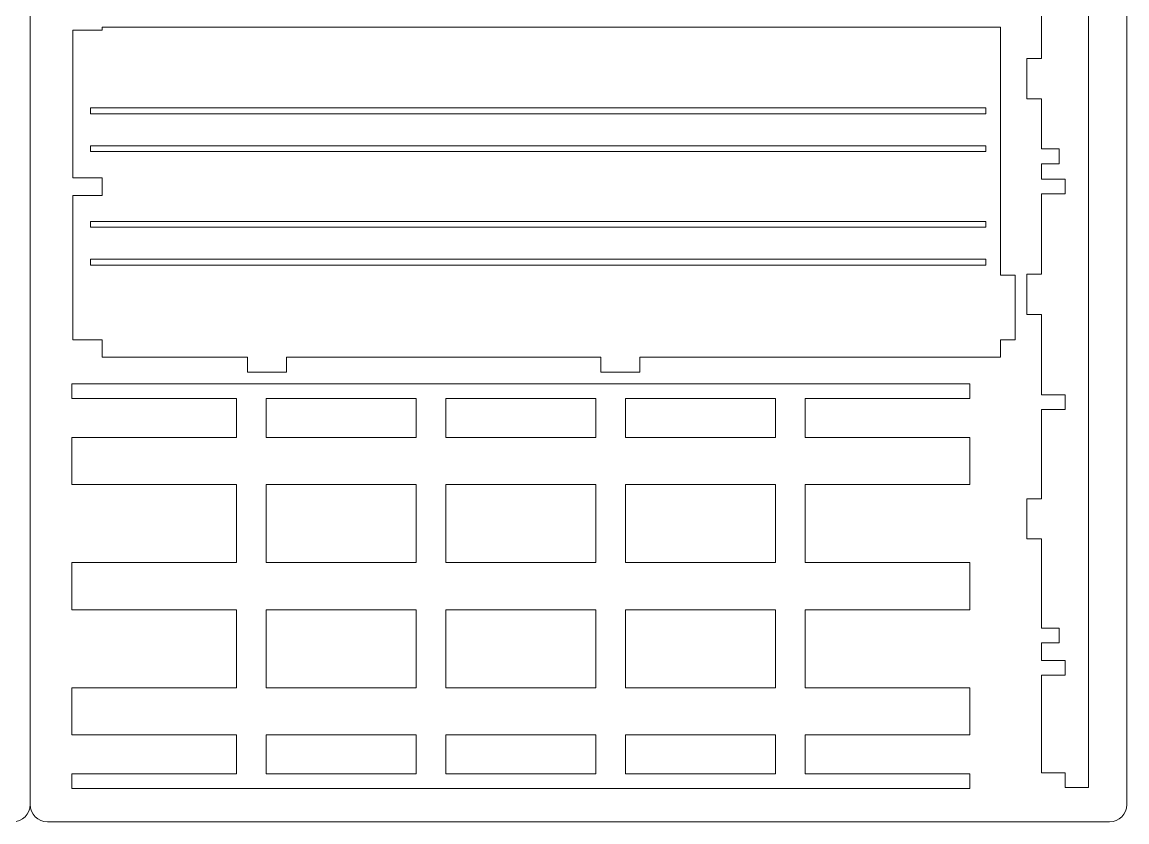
# Model space of a CAD drawing. Header units: centimetres. Extents: x -47.2 to 47.8, y -16.6 to 12.4.
# Drawn here: x 28.65 to 47.79, y -16.6 to -2.73 of the extents above; entities that cross this region are included whole.
import ezdxf

# ---------------------------------------------------------------- set-up
doc = ezdxf.new("R2010")
doc.units = ezdxf.units.CM
doc.header["$MEASUREMENT"] = 0
doc.layers.add('Camada 1', color=7, linetype='Continuous')

msp = doc.modelspace()

# ---------------------------------------------------------------- linework, layer by layer
at = {"layer": 'Camada 1', "color": 6, "lineweight": 9}
for points in [[(10.08972, 12.40298), (10.08972, 12.40298), (28.48972, 12.40298), (28.48972, 12.40298), (28.48972, 12.40298), (28.65472, 12.40298), (28.78972, 12.26798), (28.78972, 12.10298), (28.78972, 12.10298), (28.78972, 12.10298), (28.78972, -16.29702), (28.78972, -16.29702), (28.78972, -16.29702), (28.78972, -16.46202), (28.65472, -16.59702), (28.48972, -16.59702), (28.48972, -16.59702), (28.48972, -16.59702), (10.08972, -16.59702), (10.08972, -16.59702), (10.08972, -16.59702), (9.92472, -16.59702), (9.78972, -16.46202), (9.78972, -16.29702), (9.78972, -16.29702), (9.78972, -16.29702), (9.78972, 12.10298), (9.78972, 12.10298), (9.78972, 12.10298), (9.78972, 12.26798), (9.92472, 12.40298), (10.08972, 12.40298)], [(29.08972, 12.40298), (29.08972, 12.40298), (47.48972, 12.40298), (47.48972, 12.40298), (47.48972, 12.40298), (47.65472, 12.40298), (47.78972, 12.26798), (47.78972, 12.10298), (47.78972, 12.10298), (47.78972, 12.10298), (47.78972, -16.29702), (47.78972, -16.29702), (47.78972, -16.29702), (47.78972, -16.46202), (47.65472, -16.59702), (47.48972, -16.59702), (47.48972, -16.59702), (47.48972, -16.59702), (29.08972, -16.59702), (29.08972, -16.59702), (29.08972, -16.59702), (28.92472, -16.59702), (28.78972, -16.46202), (28.78972, -16.29702), (28.78972, -16.29702), (28.78972, -16.29702), (28.78972, 12.10298), (28.78972, 12.10298), (28.78972, 12.10298), (28.78972, 12.26798), (28.92472, 12.40298), (29.08972, 12.40298)]]:
    msp.add_open_spline(points, degree=3, knots=[0, 0, 0, 0, 0.11111111, 0.11111111, 0.11111111, 0.11111111, 0.22222222, 0.22222222, 0.22222222, 0.22222222, 0.33333333, 0.33333333, 0.33333333, 0.33333333, 0.44444444, 0.44444444, 0.44444444, 0.44444444, 0.55555556, 0.55555556, 0.55555556, 0.55555556, 0.66666667, 0.66666667, 0.66666667, 0.66666667, 0.77777778, 0.77777778, 0.77777778, 0.77777778, 1, 1, 1, 1], dxfattribs=at)
at = {"layer": 'Camada 1', "color": 250, "lineweight": 9}
for points, knots in [([(46.30968, -4.9334), (46.30968, -4.9334), (46.30968, -4.06189), (46.30968, -4.06189), (46.30968, -4.06189), (46.30968, -4.06189), (46.05466, -4.06189), (46.05466, -4.06189), (46.05466, -4.06189), (46.05466, -4.06189), (46.05466, -3.36483), (46.05466, -3.36483), (46.05466, -3.36483), (46.05466, -3.36483), (46.30968, -3.36483), (46.30968, -3.36483), (46.30968, -3.36483), (46.30968, -3.36483), (46.30968, -1.9707), (46.30968, -1.9707), (46.30968, -1.9707), (46.30968, -1.9707), (46.71772, -1.9707), (46.71772, -1.9707), (46.71772, -1.9707), (46.71772, -1.9707), (46.71772, -1.71568), (46.71772, -1.71568), (46.71772, -1.71568), (46.71772, -1.71568), (46.30968, -1.71568), (46.30968, -1.71568), (46.30968, -1.71568), (46.30968, -1.71568), (46.30968, 0.5794), (46.30968, 0.5794), (46.30968, 0.5794), (46.30968, 0.5794), (47.12576, 0.5794), (47.12576, 0.5794), (47.12576, 0.5794), (47.12576, 0.5794), (47.12576, -16.00143), (47.12576, -16.00143), (47.12576, -16.00143), (47.12576, -16.00143), (46.71772, -16.00143), (46.71772, -16.00143), (46.71772, -16.00143), (46.71772, -16.00143), (46.71772, -15.7464), (46.71772, -15.7464), (46.71772, -15.7464), (46.71772, -15.7464), (46.30968, -15.7464), (46.30968, -15.7464), (46.30968, -15.7464), (46.30968, -15.7464), (46.30968, -14.05305), (46.30968, -14.05305), (46.30968, -14.05305), (46.30968, -14.05305), (46.71772, -14.05305), (46.71772, -14.05305), (46.71772, -14.05305), (46.71772, -14.05305), (46.71772, -13.79802), (46.71772, -13.79802), (46.71772, -13.79802), (46.71772, -13.79802), (46.30968, -13.79802), (46.30968, -13.79802), (46.30968, -13.79802), (46.30968, -13.79802), (46.30968, -13.492), (46.30968, -13.492), (46.30968, -13.492), (46.30968, -13.492), (46.61571, -13.492), (46.61571, -13.492), (46.61571, -13.492), (46.61571, -13.492), (46.61571, -13.23696), (46.61571, -13.23696), (46.61571, -13.23696), (46.61571, -13.23696), (46.30968, -13.23696), (46.30968, -13.23696), (46.30968, -13.23696), (46.30968, -13.23696), (46.30968, -11.69271), (46.30968, -11.69271), (46.30968, -11.69271), (46.30968, -11.69271), (46.05466, -11.69271), (46.05466, -11.69271), (46.05466, -11.69271), (46.05466, -11.69271), (46.05466, -10.99565), (46.05466, -10.99565), (46.05466, -10.99565), (46.05466, -10.99565), (46.30968, -10.99565), (46.30968, -10.99565), (46.30968, -10.99565), (46.30968, -10.99565), (46.30968, -9.45139), (46.30968, -9.45139), (46.30968, -9.45139), (46.30968, -9.45139), (46.71772, -9.45139), (46.71772, -9.45139), (46.71772, -9.45139), (46.71772, -9.45139), (46.71772, -9.19636), (46.71772, -9.19636), (46.71772, -9.19636), (46.71772, -9.19636), (46.30968, -9.19636), (46.30968, -9.19636), (46.30968, -9.19636), (46.30968, -9.19636), (46.30968, -7.80224), (46.30968, -7.80224), (46.30968, -7.80224), (46.30968, -7.80224), (46.05466, -7.80224), (46.05466, -7.80224), (46.05466, -7.80224), (46.05466, -7.80224), (46.05466, -7.10517), (46.05466, -7.10517), (46.05466, -7.10517), (46.05466, -7.10517), (46.30968, -7.10517), (46.30968, -7.10517), (46.30968, -7.10517), (46.30968, -7.10517), (46.30968, -5.71105), (46.30968, -5.71105), (46.30968, -5.71105), (46.30968, -5.71105), (46.71772, -5.71105), (46.71772, -5.71105), (46.71772, -5.71105), (46.71772, -5.71105), (46.71772, -5.45602), (46.71772, -5.45602), (46.71772, -5.45602), (46.71772, -5.45602), (46.30968, -5.45602), (46.30968, -5.45602), (46.30968, -5.45602), (46.30968, -5.45602), (46.30968, -5.18843), (46.30968, -5.18843), (46.30968, -5.18843), (46.30968, -5.18843), (46.61571, -5.18843), (46.61571, -5.18843), (46.61571, -5.18843), (46.61571, -5.18843), (46.61571, -4.9334), (46.61571, -4.9334), (46.61571, -4.9334), (46.61571, -4.9334), (46.30968, -4.9334), (46.30968, -4.9334)], [0, 0, 0, 0, 0.02325581, 0.02325581, 0.02325581, 0.02325581, 0.04651163, 0.04651163, 0.04651163, 0.04651163, 0.06976744, 0.06976744, 0.06976744, 0.06976744, 0.09302326, 0.09302326, 0.09302326, 0.09302326, 0.11627907, 0.11627907, 0.11627907, 0.11627907, 0.13953488, 0.13953488, 0.13953488, 0.13953488, 0.1627907, 0.1627907, 0.1627907, 0.1627907, 0.18604651, 0.18604651, 0.18604651, 0.18604651, 0.20930233, 0.20930233, 0.20930233, 0.20930233, 0.23255814, 0.23255814, 0.23255814, 0.23255814, 0.25581395, 0.25581395, 0.25581395, 0.25581395, 0.27906977, 0.27906977, 0.27906977, 0.27906977, 0.30232558, 0.30232558, 0.30232558, 0.30232558, 0.3255814, 0.3255814, 0.3255814, 0.3255814, 0.34883721, 0.34883721, 0.34883721, 0.34883721, 0.37209302, 0.37209302, 0.37209302, 0.37209302, 0.39534884, 0.39534884, 0.39534884, 0.39534884, 0.41860465, 0.41860465, 0.41860465, 0.41860465, 0.44186047, 0.44186047, 0.44186047, 0.44186047, 0.46511628, 0.46511628, 0.46511628, 0.46511628, 0.48837209, 0.48837209, 0.48837209, 0.48837209, 0.51162791, 0.51162791, 0.51162791, 0.51162791, 0.53488372, 0.53488372, 0.53488372, 0.53488372, 0.55813953, 0.55813953, 0.55813953, 0.55813953, 0.58139535, 0.58139535, 0.58139535, 0.58139535, 0.60465116, 0.60465116, 0.60465116, 0.60465116, 0.62790698, 0.62790698, 0.62790698, 0.62790698, 0.65116279, 0.65116279, 0.65116279, 0.65116279, 0.6744186, 0.6744186, 0.6744186, 0.6744186, 0.69767442, 0.69767442, 0.69767442, 0.69767442, 0.72093023, 0.72093023, 0.72093023, 0.72093023, 0.74418605, 0.74418605, 0.74418605, 0.74418605, 0.76744186, 0.76744186, 0.76744186, 0.76744186, 0.79069767, 0.79069767, 0.79069767, 0.79069767, 0.81395349, 0.81395349, 0.81395349, 0.81395349, 0.8372093, 0.8372093, 0.8372093, 0.8372093, 0.86046512, 0.86046512, 0.86046512, 0.86046512, 0.88372093, 0.88372093, 0.88372093, 0.88372093, 0.90697674, 0.90697674, 0.90697674, 0.90697674, 0.93023256, 0.93023256, 0.93023256, 0.93023256, 0.95348837, 0.95348837, 0.95348837, 0.95348837, 1, 1, 1, 1]), ([(29.52731, -8.24027), (29.52731, -8.24027), (29.52731, -5.73782), (29.52731, -5.73782), (29.52731, -5.73782), (29.52731, -5.73782), (30.03736, -5.73782), (30.03736, -5.73782), (30.03736, -5.73782), (30.03736, -5.73782), (30.03736, -5.43179), (30.03736, -5.43179), (30.03736, -5.43179), (30.03736, -5.43179), (29.52731, -5.43179), (29.52731, -5.43179), (29.52731, -5.43179), (29.52731, -5.43179), (29.52731, -2.87323), (29.52731, -2.87323), (29.52731, -2.87323), (29.52731, -2.87323), (30.03736, -2.87323), (30.03736, -2.87323), (30.03736, -2.87323), (30.03736, -2.87323), (30.03736, -2.82223), (30.03736, -2.82223), (30.03736, -2.82223), (30.03736, -2.82223), (45.5981, -2.82223), (45.5981, -2.82223), (45.5981, -2.82223), (45.5981, -2.82223), (45.5981, -7.11817), (45.5981, -7.11817), (45.5981, -7.11817), (45.5981, -7.11817), (45.85311, -7.11817), (45.85311, -7.11817), (45.85311, -7.11817), (45.85311, -7.11817), (45.85311, -8.24027), (45.85311, -8.24027), (45.85311, -8.24027), (45.85311, -8.24027), (45.5981, -8.24027), (45.5981, -8.24027), (45.5981, -8.24027), (45.5981, -8.24027), (45.5981, -8.54479), (45.5981, -8.54479), (45.5981, -8.54479), (45.5981, -8.54479), (39.35422, -8.54479), (39.35422, -8.54479), (39.35422, -8.54479), (39.35422, -8.54479), (39.35422, -8.79981), (39.35422, -8.79981), (39.35422, -8.79981), (39.35422, -8.79981), (38.67415, -8.79981), (38.67415, -8.79981), (38.67415, -8.79981), (38.67415, -8.79981), (38.67415, -8.54479), (38.67415, -8.54479), (38.67415, -8.54479), (38.67415, -8.54479), (33.23365, -8.54479), (33.23365, -8.54479), (33.23365, -8.54479), (33.23365, -8.54479), (33.23365, -8.79981), (33.23365, -8.79981), (33.23365, -8.79981), (33.23365, -8.79981), (32.55359, -8.79981), (32.55359, -8.79981), (32.55359, -8.79981), (32.55359, -8.79981), (32.55359, -8.54479), (32.55359, -8.54479), (32.55359, -8.54479), (32.55359, -8.54479), (30.03736, -8.54479), (30.03736, -8.54479), (30.03736, -8.54479), (30.03736, -8.54479), (30.03736, -8.24027), (30.03736, -8.24027), (30.03736, -8.24027), (30.03736, -8.24027), (29.52731, -8.24027), (29.52731, -8.24027)], [0, 0, 0, 0, 0.04, 0.04, 0.04, 0.04, 0.08, 0.08, 0.08, 0.08, 0.12, 0.12, 0.12, 0.12, 0.16, 0.16, 0.16, 0.16, 0.2, 0.2, 0.2, 0.2, 0.24, 0.24, 0.24, 0.24, 0.28, 0.28, 0.28, 0.28, 0.32, 0.32, 0.32, 0.32, 0.36, 0.36, 0.36, 0.36, 0.4, 0.4, 0.4, 0.4, 0.44, 0.44, 0.44, 0.44, 0.48, 0.48, 0.48, 0.48, 0.52, 0.52, 0.52, 0.52, 0.56, 0.56, 0.56, 0.56, 0.6, 0.6, 0.6, 0.6, 0.64, 0.64, 0.64, 0.64, 0.68, 0.68, 0.68, 0.68, 0.72, 0.72, 0.72, 0.72, 0.76, 0.76, 0.76, 0.76, 0.8, 0.8, 0.8, 0.8, 0.84, 0.84, 0.84, 0.84, 0.88, 0.88, 0.88, 0.88, 0.92, 0.92, 0.92, 0.92, 1, 1, 1, 1]), ([(42.21346, -15.0888), (42.21346, -15.0888), (45.07058, -15.0888), (45.07058, -15.0888), (45.07058, -15.0888), (45.07058, -15.0888), (45.07058, -14.27273), (45.07058, -14.27273), (45.07058, -14.27273), (45.07058, -14.27273), (42.21346, -14.27273), (42.21346, -14.27273), (42.21346, -14.27273), (42.21346, -14.27273), (42.21346, -12.91905), (42.21346, -12.91905), (42.21346, -12.91905), (42.21346, -12.91905), (45.07058, -12.91905), (45.07058, -12.91905), (45.07058, -12.91905), (45.07058, -12.91905), (45.07058, -12.10297), (45.07058, -12.10297), (45.07058, -12.10297), (45.07058, -12.10297), (42.21346, -12.10297), (42.21346, -12.10297), (42.21346, -12.10297), (42.21346, -12.10297), (42.21346, -10.7493), (42.21346, -10.7493), (42.21346, -10.7493), (42.21346, -10.7493), (45.07058, -10.7493), (45.07058, -10.7493), (45.07058, -10.7493), (45.07058, -10.7493), (45.07058, -9.93323), (45.07058, -9.93323), (45.07058, -9.93323), (45.07058, -9.93323), (42.21346, -9.93323), (42.21346, -9.93323), (42.21346, -9.93323), (42.21346, -9.93323), (42.21346, -9.25639), (42.21346, -9.25639), (42.21346, -9.25639), (42.21346, -9.25639), (45.07058, -9.25639), (45.07058, -9.25639), (45.07058, -9.25639), (45.07058, -9.25639), (45.07058, -9.00137), (45.07058, -9.00137), (45.07058, -9.00137), (45.07058, -9.00137), (29.50984, -9.00137), (29.50984, -9.00137), (29.50984, -9.00137), (29.50984, -9.00137), (29.50984, -9.25639), (29.50984, -9.25639), (29.50984, -9.25639), (29.50984, -9.25639), (32.36697, -9.25639), (32.36697, -9.25639), (32.36697, -9.25639), (32.36697, -9.25639), (32.36697, -9.93323), (32.36697, -9.93323), (32.36697, -9.93323), (32.36697, -9.93323), (29.50984, -9.93323), (29.50984, -9.93323), (29.50984, -9.93323), (29.50984, -9.93323), (29.50984, -10.7493), (29.50984, -10.7493), (29.50984, -10.7493), (29.50984, -10.7493), (32.36697, -10.7493), (32.36697, -10.7493), (32.36697, -10.7493), (32.36697, -10.7493), (32.36697, -12.10297), (32.36697, -12.10297), (32.36697, -12.10297), (32.36697, -12.10297), (29.50984, -12.10297), (29.50984, -12.10297), (29.50984, -12.10297), (29.50984, -12.10297), (29.50984, -12.91905), (29.50984, -12.91905), (29.50984, -12.91905), (29.50984, -12.91905), (32.36697, -12.91905), (32.36697, -12.91905), (32.36697, -12.91905), (32.36697, -12.91905), (32.36697, -14.27273), (32.36697, -14.27273), (32.36697, -14.27273), (32.36697, -14.27273), (29.50984, -14.27273), (29.50984, -14.27273), (29.50984, -14.27273), (29.50984, -14.27273), (29.50984, -15.0888), (29.50984, -15.0888), (29.50984, -15.0888), (29.50984, -15.0888), (32.36697, -15.0888), (32.36697, -15.0888), (32.36697, -15.0888), (32.36697, -15.0888), (32.36697, -15.76564), (32.36697, -15.76564), (32.36697, -15.76564), (32.36697, -15.76564), (29.50984, -15.76564), (29.50984, -15.76564), (29.50984, -15.76564), (29.50984, -15.76564), (29.50984, -16.02066), (29.50984, -16.02066), (29.50984, -16.02066), (29.50984, -16.02066), (45.07058, -16.02066), (45.07058, -16.02066), (45.07058, -16.02066), (45.07058, -16.02066), (45.07058, -15.76564), (45.07058, -15.76564), (45.07058, -15.76564), (45.07058, -15.76564), (42.21346, -15.76564), (42.21346, -15.76564), (42.21346, -15.76564), (42.21346, -15.76564), (42.21346, -15.0888), (42.21346, -15.0888)], [0, 0, 0, 0, 0.02702703, 0.02702703, 0.02702703, 0.02702703, 0.05405405, 0.05405405, 0.05405405, 0.05405405, 0.08108108, 0.08108108, 0.08108108, 0.08108108, 0.10810811, 0.10810811, 0.10810811, 0.10810811, 0.13513514, 0.13513514, 0.13513514, 0.13513514, 0.16216216, 0.16216216, 0.16216216, 0.16216216, 0.18918919, 0.18918919, 0.18918919, 0.18918919, 0.21621622, 0.21621622, 0.21621622, 0.21621622, 0.24324324, 0.24324324, 0.24324324, 0.24324324, 0.27027027, 0.27027027, 0.27027027, 0.27027027, 0.2972973, 0.2972973, 0.2972973, 0.2972973, 0.32432432, 0.32432432, 0.32432432, 0.32432432, 0.35135135, 0.35135135, 0.35135135, 0.35135135, 0.37837838, 0.37837838, 0.37837838, 0.37837838, 0.40540541, 0.40540541, 0.40540541, 0.40540541, 0.43243243, 0.43243243, 0.43243243, 0.43243243, 0.45945946, 0.45945946, 0.45945946, 0.45945946, 0.48648649, 0.48648649, 0.48648649, 0.48648649, 0.51351351, 0.51351351, 0.51351351, 0.51351351, 0.54054054, 0.54054054, 0.54054054, 0.54054054, 0.56756757, 0.56756757, 0.56756757, 0.56756757, 0.59459459, 0.59459459, 0.59459459, 0.59459459, 0.62162162, 0.62162162, 0.62162162, 0.62162162, 0.64864865, 0.64864865, 0.64864865, 0.64864865, 0.67567568, 0.67567568, 0.67567568, 0.67567568, 0.7027027, 0.7027027, 0.7027027, 0.7027027, 0.72972973, 0.72972973, 0.72972973, 0.72972973, 0.75675676, 0.75675676, 0.75675676, 0.75675676, 0.78378378, 0.78378378, 0.78378378, 0.78378378, 0.81081081, 0.81081081, 0.81081081, 0.81081081, 0.83783784, 0.83783784, 0.83783784, 0.83783784, 0.86486486, 0.86486486, 0.86486486, 0.86486486, 0.89189189, 0.89189189, 0.89189189, 0.89189189, 0.91891892, 0.91891892, 0.91891892, 0.91891892, 0.94594595, 0.94594595, 0.94594595, 0.94594595, 1, 1, 1, 1])]:
    msp.add_open_spline(points, degree=3, knots=knots, dxfattribs=at)
at = {"layer": 'Camada 1', "color": 114, "lineweight": 9}
for points in [[(29.83334, -4.22253), (29.83334, -4.22253), (45.34307, -4.22253), (45.34307, -4.22253), (45.34307, -4.22253), (45.34307, -4.22253), (45.34307, -4.32454), (45.34307, -4.32454), (45.34307, -4.32454), (45.34307, -4.32454), (29.83334, -4.32454), (29.83334, -4.32454), (29.83334, -4.32454), (29.83334, -4.32454), (29.83334, -4.22253), (29.83334, -4.22253)], [(29.83334, -4.87816), (29.83334, -4.87816), (45.34307, -4.87816), (45.34307, -4.87816), (45.34307, -4.87816), (45.34307, -4.87816), (45.34307, -4.98017), (45.34307, -4.98017), (45.34307, -4.98017), (45.34307, -4.98017), (29.83334, -4.98017), (29.83334, -4.98017), (29.83334, -4.98017), (29.83334, -4.98017), (29.83334, -4.87816), (29.83334, -4.87816)], [(29.83334, -6.18943), (29.83334, -6.18943), (45.34307, -6.18943), (45.34307, -6.18943), (45.34307, -6.18943), (45.34307, -6.18943), (45.34307, -6.29144), (45.34307, -6.29144), (45.34307, -6.29144), (45.34307, -6.29144), (29.83334, -6.29144), (29.83334, -6.29144), (29.83334, -6.29144), (29.83334, -6.29144), (29.83334, -6.18943), (29.83334, -6.18943)], [(29.83334, -6.94708), (29.83334, -6.94708), (45.34307, -6.94708), (45.34307, -6.94708), (45.34307, -6.94708), (45.34307, -6.94708), (45.34307, -6.84507), (45.34307, -6.84507), (45.34307, -6.84507), (45.34307, -6.84507), (29.83334, -6.84507), (29.83334, -6.84507), (29.83334, -6.84507), (29.83334, -6.84507), (29.83334, -6.94708), (29.83334, -6.94708)], [(35.47912, -9.25639), (35.47912, -9.25639), (35.47912, -9.93323), (35.47912, -9.93323), (35.47912, -9.93323), (35.47912, -9.93323), (32.87702, -9.93323), (32.87702, -9.93323), (32.87702, -9.93323), (32.87702, -9.93323), (32.87702, -9.25639), (32.87702, -9.25639), (32.87702, -9.25639), (32.87702, -9.25639), (35.47912, -9.25639), (35.47912, -9.25639)], [(38.59126, -9.25639), (38.59126, -9.25639), (38.59126, -9.93323), (38.59126, -9.93323), (38.59126, -9.93323), (38.59126, -9.93323), (35.98916, -9.93323), (35.98916, -9.93323), (35.98916, -9.93323), (35.98916, -9.93323), (35.98916, -9.25639), (35.98916, -9.25639), (35.98916, -9.25639), (35.98916, -9.25639), (38.59126, -9.25639), (38.59126, -9.25639)], [(41.70341, -9.25639), (41.70341, -9.25639), (41.70341, -9.93323), (41.70341, -9.93323), (41.70341, -9.93323), (41.70341, -9.93323), (39.10131, -9.93323), (39.10131, -9.93323), (39.10131, -9.93323), (39.10131, -9.93323), (39.10131, -9.25639), (39.10131, -9.25639), (39.10131, -9.25639), (39.10131, -9.25639), (41.70341, -9.25639), (41.70341, -9.25639)], [(35.47912, -12.10297), (35.47912, -12.10297), (32.87702, -12.10297), (32.87702, -12.10297), (32.87702, -12.10297), (32.87702, -12.10297), (32.87702, -10.7493), (32.87702, -10.7493), (32.87702, -10.7493), (32.87702, -10.7493), (35.47912, -10.7493), (35.47912, -10.7493), (35.47912, -10.7493), (35.47912, -10.7493), (35.47912, -12.10297), (35.47912, -12.10297)], [(35.98916, -12.10297), (35.98916, -12.10297), (35.98916, -10.7493), (35.98916, -10.7493), (35.98916, -10.7493), (35.98916, -10.7493), (38.59126, -10.7493), (38.59126, -10.7493), (38.59126, -10.7493), (38.59126, -10.7493), (38.59126, -12.10297), (38.59126, -12.10297), (38.59126, -12.10297), (38.59126, -12.10297), (35.98916, -12.10297), (35.98916, -12.10297)], [(41.70341, -12.10297), (41.70341, -12.10297), (39.10131, -12.10297), (39.10131, -12.10297), (39.10131, -12.10297), (39.10131, -12.10297), (39.10131, -10.7493), (39.10131, -10.7493), (39.10131, -10.7493), (39.10131, -10.7493), (41.70341, -10.7493), (41.70341, -10.7493), (41.70341, -10.7493), (41.70341, -10.7493), (41.70341, -12.10297), (41.70341, -12.10297)], [(32.87702, -14.27273), (32.87702, -14.27273), (35.47912, -14.27273), (35.47912, -14.27273), (35.47912, -14.27273), (35.47912, -14.27273), (35.47912, -12.91905), (35.47912, -12.91905), (35.47912, -12.91905), (35.47912, -12.91905), (32.87702, -12.91905), (32.87702, -12.91905), (32.87702, -12.91905), (32.87702, -12.91905), (32.87702, -14.27273), (32.87702, -14.27273)], [(35.98916, -14.27273), (35.98916, -14.27273), (35.98916, -12.91905), (35.98916, -12.91905), (35.98916, -12.91905), (35.98916, -12.91905), (38.59126, -12.91905), (38.59126, -12.91905), (38.59126, -12.91905), (38.59126, -12.91905), (38.59126, -14.27273), (38.59126, -14.27273), (38.59126, -14.27273), (38.59126, -14.27273), (35.98916, -14.27273), (35.98916, -14.27273)], [(41.70341, -12.91905), (41.70341, -12.91905), (41.70341, -14.27273), (41.70341, -14.27273), (41.70341, -14.27273), (41.70341, -14.27273), (39.10131, -14.27273), (39.10131, -14.27273), (39.10131, -14.27273), (39.10131, -14.27273), (39.10131, -12.91905), (39.10131, -12.91905), (39.10131, -12.91905), (39.10131, -12.91905), (41.70341, -12.91905), (41.70341, -12.91905)], [(32.87702, -15.0888), (32.87702, -15.0888), (35.47912, -15.0888), (35.47912, -15.0888), (35.47912, -15.0888), (35.47912, -15.0888), (35.47912, -15.76564), (35.47912, -15.76564), (35.47912, -15.76564), (35.47912, -15.76564), (32.87702, -15.76564), (32.87702, -15.76564), (32.87702, -15.76564), (32.87702, -15.76564), (32.87702, -15.0888), (32.87702, -15.0888)], [(38.59126, -15.76564), (38.59126, -15.76564), (35.98916, -15.76564), (35.98916, -15.76564), (35.98916, -15.76564), (35.98916, -15.76564), (35.98916, -15.0888), (35.98916, -15.0888), (35.98916, -15.0888), (35.98916, -15.0888), (38.59126, -15.0888), (38.59126, -15.0888), (38.59126, -15.0888), (38.59126, -15.0888), (38.59126, -15.76564), (38.59126, -15.76564)], [(39.10131, -15.76564), (39.10131, -15.76564), (39.10131, -15.0888), (39.10131, -15.0888), (39.10131, -15.0888), (39.10131, -15.0888), (41.70341, -15.0888), (41.70341, -15.0888), (41.70341, -15.0888), (41.70341, -15.0888), (41.70341, -15.76564), (41.70341, -15.76564), (41.70341, -15.76564), (41.70341, -15.76564), (39.10131, -15.76564), (39.10131, -15.76564)]]:
    msp.add_open_spline(points, degree=3, knots=[0, 0, 0, 0, 0.2, 0.2, 0.2, 0.2, 0.4, 0.4, 0.4, 0.4, 0.6, 0.6, 0.6, 0.6, 1, 1, 1, 1], dxfattribs=at)

doc.saveas('drawing.dxf')
